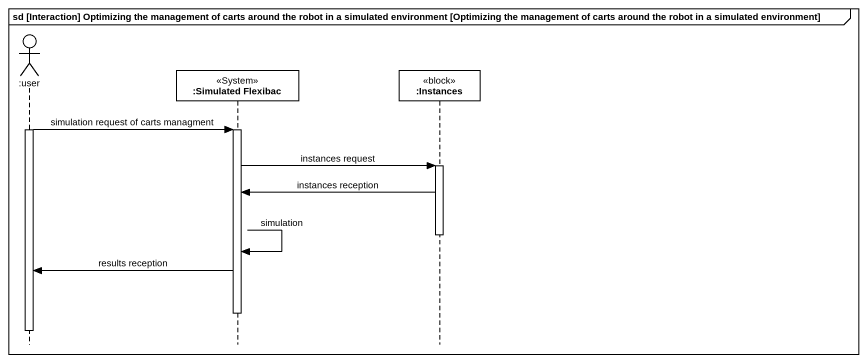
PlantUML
@startuml
mainframe sd [Interaction] Optimizing the management of carts around the robot in a simulated environment [Optimizing the management of carts around the robot in a simulated environment]
hide footbox
actor ":user" as user
participant ":Simulated Flexibac" as Simulated_Flexibac <<System>>
participant ":Instances" as Instances <<block>>

activate user
user -> Simulated_Flexibac : simulation request of carts managment
activate Simulated_Flexibac
Simulated_Flexibac -> Instances : instances request
activate Instances
Instances -> Simulated_Flexibac : instances reception
deactivate Instances
Simulated_Flexibac -> Simulated_Flexibac : simulation
Simulated_Flexibac -> user : results reception
deactivate Simulated_Flexibac
deactivate user
@enduml
